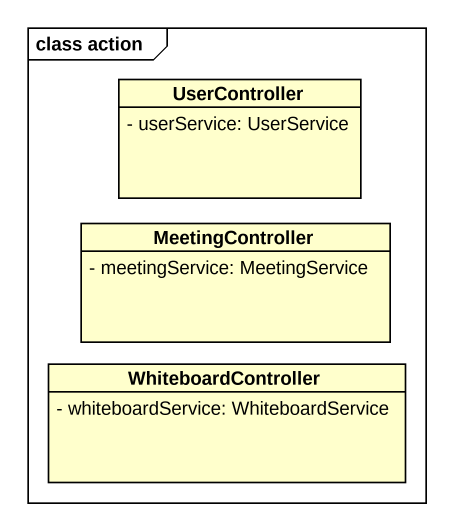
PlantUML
@startuml
mainframe class action
hide circle
hide empty members
skinparam classAttributeIconSize 0
class UserController {
  - userService: UserService
}
class MeetingController {
  - meetingService: MeetingService
}
class WhiteboardController {
  - whiteboardService: WhiteboardService
}
@enduml
